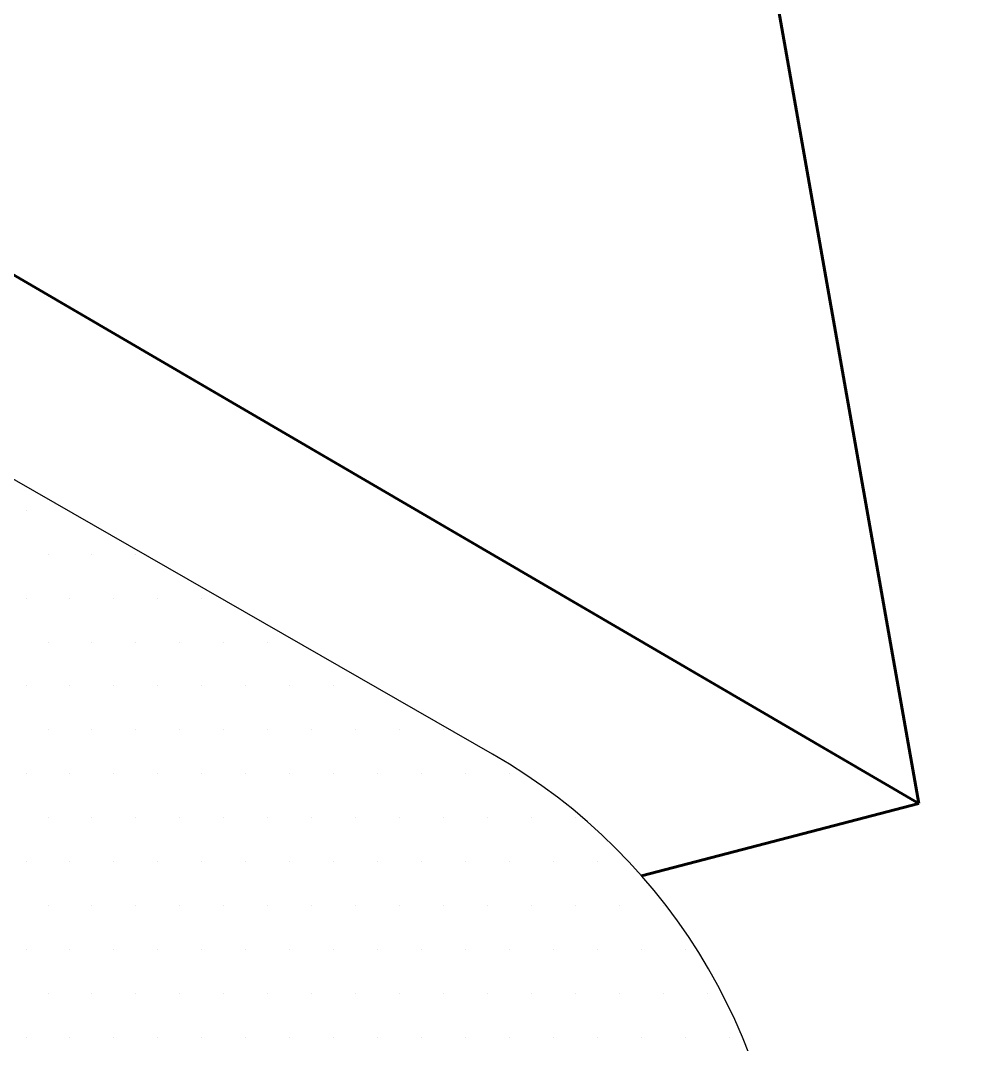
# Model space of a CAD drawing. Extents: x -1328 to 5679, y -4611 to 1603.
# Drawn here: x 4006.02 to 4035.17, y -2506.89 to -2475.45 of the extents above; entities that cross this region are included whole.
import ezdxf

# ---------------------------------------------------------------- set-up
doc = ezdxf.new("R2010")
doc.units = 0
doc.header["$MEASUREMENT"] = 0
for name, color, linetype, lineweight in [('.ATI-HATCH', 7, 'Continuous', 0), ('G-ANNO-TTLB', 7, 'Continuous', 0), ('TYVEK', 7, 'Continuous', 0)]:
    doc.layers.add(name, color=color, linetype=linetype, lineweight=lineweight)

# ---------------------------------------------------------------- blocks, each defined once
blk = doc.blocks.new('Block_268')
at = {"layer": '.ATI-HATCH'}
blk.add_open_spline([(3922.473, -2475.392), (3922.473, -2475.392), (3922.473, -2458.692), (3922.473, -2458.692), (3922.473, -2458.692), (4005.065, -2507.095), (4005.065, -2507.095), (4005.065, -2507.095), (4005.06, -2523.795), (4005.06, -2523.795), (4005.06, -2523.795), (4029.587, -2538.166), (4029.587, -2538.166), (4029.587, -2538.166), (4029.587, -2513.602), (4029.587, -2513.602), (4029.587, -2507.141), (4026.125, -2501.176), (4020.516, -2497.971), (4020.516, -2497.971), (3911.115, -2435.193), (3911.115, -2435.193), (3906.799, -2432.726), (3901.3, -2434.226), (3898.834, -2438.542), (3898.057, -2439.902), (3897.648, -2441.442), (3897.648, -2443.008), (3897.648, -2443.008), (3897.648, -2460.844), (3897.648, -2460.844), (3897.648, -2460.844), (3922.502, -2475.409), (3922.502, -2475.409), (3922.502, -2475.409), (3922.473, -2475.392), (3922.473, -2475.392)], degree=3, knots=[0, 0, 0, 0, 1, 1, 1, 2, 2, 2, 3, 3, 3, 4, 4, 4, 5, 5, 5, 6, 6, 6, 7, 7, 7, 8, 8, 8, 9, 9, 9, 10, 10, 10, 11, 11, 11, 12, 12, 12, 12], dxfattribs=at)
at = {"layer": '.ATI-HATCH', "color": 8, "lineweight": 0, "true_color": 0x808080}
for points in [[(4006.192, -2490.48), (4006.192, -2490.48), (4006.192, -2490.48), (4006.192, -2490.48)], [(4006.867, -2491.83), (4006.867, -2491.83), (4006.867, -2491.83), (4006.867, -2491.83)], [(4008.217, -2491.83), (4008.217, -2491.83), (4008.217, -2491.83), (4008.217, -2491.83)], [(4009.568, -2491.83), (4009.568, -2491.83), (4009.568, -2491.83), (4009.568, -2491.83)], [(4006.192, -2493.18), (4006.192, -2493.18), (4006.192, -2493.18), (4006.192, -2493.18)], [(4007.542, -2493.18), (4007.542, -2493.18), (4007.542, -2493.18), (4007.542, -2493.18)], [(4008.892, -2493.18), (4008.892, -2493.18), (4008.892, -2493.18), (4008.892, -2493.18)], [(4010.243, -2493.18), (4010.243, -2493.18), (4010.243, -2493.18), (4010.243, -2493.18)], [(4011.593, -2493.18), (4011.593, -2493.18), (4011.593, -2493.18), (4011.593, -2493.18)], [(4006.867, -2494.53), (4006.867, -2494.53), (4006.867, -2494.53), (4006.867, -2494.53)], [(4008.217, -2494.53), (4008.217, -2494.53), (4008.217, -2494.53), (4008.217, -2494.53)], [(4009.568, -2494.53), (4009.568, -2494.53), (4009.568, -2494.53), (4009.568, -2494.53)], [(4010.918, -2494.53), (4010.918, -2494.53), (4010.918, -2494.53), (4010.918, -2494.53)], [(4012.268, -2494.53), (4012.268, -2494.53), (4012.268, -2494.53), (4012.268, -2494.53)], [(4013.618, -2494.53), (4013.618, -2494.53), (4013.618, -2494.53), (4013.618, -2494.53)], [(4006.192, -2495.88), (4006.192, -2495.88), (4006.192, -2495.88), (4006.192, -2495.88)], [(4007.542, -2495.88), (4007.542, -2495.88), (4007.542, -2495.88), (4007.542, -2495.88)], [(4008.892, -2495.88), (4008.892, -2495.88), (4008.892, -2495.88), (4008.892, -2495.88)], [(4010.243, -2495.88), (4010.243, -2495.88), (4010.243, -2495.88), (4010.243, -2495.88)], [(4011.593, -2495.88), (4011.593, -2495.88), (4011.593, -2495.88), (4011.593, -2495.88)], [(4012.943, -2495.88), (4012.943, -2495.88), (4012.943, -2495.88), (4012.943, -2495.88)], [(4014.293, -2495.88), (4014.293, -2495.88), (4014.293, -2495.88), (4014.293, -2495.88)], [(4015.643, -2495.88), (4015.643, -2495.88), (4015.643, -2495.88), (4015.643, -2495.88)], [(4006.867, -2497.23), (4006.867, -2497.23), (4006.867, -2497.23), (4006.867, -2497.23)], [(4008.217, -2497.23), (4008.217, -2497.23), (4008.217, -2497.23), (4008.217, -2497.23)], [(4009.568, -2497.23), (4009.568, -2497.23), (4009.568, -2497.23), (4009.568, -2497.23)], [(4010.918, -2497.23), (4010.918, -2497.23), (4010.918, -2497.23), (4010.918, -2497.23)], [(4012.268, -2497.23), (4012.268, -2497.23), (4012.268, -2497.23), (4012.268, -2497.23)], [(4013.618, -2497.23), (4013.618, -2497.23), (4013.618, -2497.23), (4013.618, -2497.23)], [(4014.968, -2497.23), (4014.968, -2497.23), (4014.968, -2497.23), (4014.968, -2497.23)], [(4016.319, -2497.23), (4016.319, -2497.23), (4016.319, -2497.23), (4016.319, -2497.23)], [(4017.669, -2497.23), (4017.669, -2497.23), (4017.669, -2497.23), (4017.669, -2497.23)], [(4019.019, -2497.23), (4019.019, -2497.23), (4019.019, -2497.23), (4019.019, -2497.23)], [(4006.192, -2498.581), (4006.192, -2498.581), (4006.192, -2498.581), (4006.192, -2498.581)], [(4007.542, -2498.581), (4007.542, -2498.581), (4007.542, -2498.581), (4007.542, -2498.581)], [(4008.892, -2498.581), (4008.892, -2498.581), (4008.892, -2498.581), (4008.892, -2498.581)], [(4010.243, -2498.581), (4010.243, -2498.581), (4010.243, -2498.581), (4010.243, -2498.581)], [(4011.593, -2498.581), (4011.593, -2498.581), (4011.593, -2498.581), (4011.593, -2498.581)], [(4012.943, -2498.581), (4012.943, -2498.581), (4012.943, -2498.581), (4012.943, -2498.581)], [(4014.293, -2498.581), (4014.293, -2498.581), (4014.293, -2498.581), (4014.293, -2498.581)], [(4015.643, -2498.581), (4015.643, -2498.581), (4015.643, -2498.581), (4015.643, -2498.581)], [(4016.994, -2498.581), (4016.994, -2498.581), (4016.994, -2498.581), (4016.994, -2498.581)], [(4018.344, -2498.581), (4018.344, -2498.581), (4018.344, -2498.581), (4018.344, -2498.581)], [(4019.694, -2498.581), (4019.694, -2498.581), (4019.694, -2498.581), (4019.694, -2498.581)], [(4021.044, -2498.581), (4021.044, -2498.581), (4021.044, -2498.581), (4021.044, -2498.581)], [(4006.867, -2499.931), (4006.867, -2499.931), (4006.867, -2499.931), (4006.867, -2499.931)], [(4008.217, -2499.931), (4008.217, -2499.931), (4008.217, -2499.931), (4008.217, -2499.931)], [(4009.568, -2499.931), (4009.568, -2499.931), (4009.568, -2499.931), (4009.568, -2499.931)], [(4010.918, -2499.931), (4010.918, -2499.931), (4010.918, -2499.931), (4010.918, -2499.931)], [(4012.268, -2499.931), (4012.268, -2499.931), (4012.268, -2499.931), (4012.268, -2499.931)], [(4013.618, -2499.931), (4013.618, -2499.931), (4013.618, -2499.931), (4013.618, -2499.931)], [(4014.968, -2499.931), (4014.968, -2499.931), (4014.968, -2499.931), (4014.968, -2499.931)], [(4016.319, -2499.931), (4016.319, -2499.931), (4016.319, -2499.931), (4016.319, -2499.931)], [(4017.669, -2499.931), (4017.669, -2499.931), (4017.669, -2499.931), (4017.669, -2499.931)], [(4019.019, -2499.931), (4019.019, -2499.931), (4019.019, -2499.931), (4019.019, -2499.931)], [(4020.369, -2499.931), (4020.369, -2499.931), (4020.369, -2499.931), (4020.369, -2499.931)], [(4021.719, -2499.931), (4021.719, -2499.931), (4021.719, -2499.931), (4021.719, -2499.931)], [(4023.069, -2499.931), (4023.069, -2499.931), (4023.069, -2499.931), (4023.069, -2499.931)], [(4006.192, -2501.281), (4006.192, -2501.281), (4006.192, -2501.281), (4006.192, -2501.281)], [(4007.542, -2501.281), (4007.542, -2501.281), (4007.542, -2501.281), (4007.542, -2501.281)], [(4008.892, -2501.281), (4008.892, -2501.281), (4008.892, -2501.281), (4008.892, -2501.281)], [(4010.243, -2501.281), (4010.243, -2501.281), (4010.243, -2501.281), (4010.243, -2501.281)], [(4011.593, -2501.281), (4011.593, -2501.281), (4011.593, -2501.281), (4011.593, -2501.281)], [(4012.943, -2501.281), (4012.943, -2501.281), (4012.943, -2501.281), (4012.943, -2501.281)], [(4014.293, -2501.281), (4014.293, -2501.281), (4014.293, -2501.281), (4014.293, -2501.281)], [(4015.643, -2501.281), (4015.643, -2501.281), (4015.643, -2501.281), (4015.643, -2501.281)], [(4016.994, -2501.281), (4016.994, -2501.281), (4016.994, -2501.281), (4016.994, -2501.281)], [(4018.344, -2501.281), (4018.344, -2501.281), (4018.344, -2501.281), (4018.344, -2501.281)], [(4019.694, -2501.281), (4019.694, -2501.281), (4019.694, -2501.281), (4019.694, -2501.281)], [(4021.044, -2501.281), (4021.044, -2501.281), (4021.044, -2501.281), (4021.044, -2501.281)], [(4022.394, -2501.281), (4022.394, -2501.281), (4022.394, -2501.281), (4022.394, -2501.281)], [(4023.745, -2501.281), (4023.745, -2501.281), (4023.745, -2501.281), (4023.745, -2501.281)], [(4006.867, -2502.631), (4006.867, -2502.631), (4006.867, -2502.631), (4006.867, -2502.631)], [(4008.217, -2502.631), (4008.217, -2502.631), (4008.217, -2502.631), (4008.217, -2502.631)], [(4009.568, -2502.631), (4009.568, -2502.631), (4009.568, -2502.631), (4009.568, -2502.631)], [(4010.918, -2502.631), (4010.918, -2502.631), (4010.918, -2502.631), (4010.918, -2502.631)], [(4012.268, -2502.631), (4012.268, -2502.631), (4012.268, -2502.631), (4012.268, -2502.631)], [(4013.618, -2502.631), (4013.618, -2502.631), (4013.618, -2502.631), (4013.618, -2502.631)], [(4014.968, -2502.631), (4014.968, -2502.631), (4014.968, -2502.631), (4014.968, -2502.631)], [(4016.319, -2502.631), (4016.319, -2502.631), (4016.319, -2502.631), (4016.319, -2502.631)], [(4017.669, -2502.631), (4017.669, -2502.631), (4017.669, -2502.631), (4017.669, -2502.631)], [(4019.019, -2502.631), (4019.019, -2502.631), (4019.019, -2502.631), (4019.019, -2502.631)], [(4020.369, -2502.631), (4020.369, -2502.631), (4020.369, -2502.631), (4020.369, -2502.631)], [(4021.719, -2502.631), (4021.719, -2502.631), (4021.719, -2502.631), (4021.719, -2502.631)], [(4023.069, -2502.631), (4023.069, -2502.631), (4023.069, -2502.631), (4023.069, -2502.631)], [(4024.42, -2502.631), (4024.42, -2502.631), (4024.42, -2502.631), (4024.42, -2502.631)], [(4025.77, -2502.631), (4025.77, -2502.631), (4025.77, -2502.631), (4025.77, -2502.631)], [(4006.192, -2503.981), (4006.192, -2503.981), (4006.192, -2503.981), (4006.192, -2503.981)], [(4007.542, -2503.981), (4007.542, -2503.981), (4007.542, -2503.981), (4007.542, -2503.981)], [(4008.892, -2503.981), (4008.892, -2503.981), (4008.892, -2503.981), (4008.892, -2503.981)], [(4010.243, -2503.981), (4010.243, -2503.981), (4010.243, -2503.981), (4010.243, -2503.981)], [(4011.593, -2503.981), (4011.593, -2503.981), (4011.593, -2503.981), (4011.593, -2503.981)], [(4012.943, -2503.981), (4012.943, -2503.981), (4012.943, -2503.981), (4012.943, -2503.981)], [(4014.293, -2503.981), (4014.293, -2503.981), (4014.293, -2503.981), (4014.293, -2503.981)], [(4015.643, -2503.981), (4015.643, -2503.981), (4015.643, -2503.981), (4015.643, -2503.981)], [(4016.994, -2503.981), (4016.994, -2503.981), (4016.994, -2503.981), (4016.994, -2503.981)], [(4018.344, -2503.981), (4018.344, -2503.981), (4018.344, -2503.981), (4018.344, -2503.981)], [(4019.694, -2503.981), (4019.694, -2503.981), (4019.694, -2503.981), (4019.694, -2503.981)], [(4021.044, -2503.981), (4021.044, -2503.981), (4021.044, -2503.981), (4021.044, -2503.981)], [(4022.394, -2503.981), (4022.394, -2503.981), (4022.394, -2503.981), (4022.394, -2503.981)], [(4023.745, -2503.981), (4023.745, -2503.981), (4023.745, -2503.981), (4023.745, -2503.981)], [(4025.095, -2503.981), (4025.095, -2503.981), (4025.095, -2503.981), (4025.095, -2503.981)], [(4026.445, -2503.981), (4026.445, -2503.981), (4026.445, -2503.981), (4026.445, -2503.981)], [(4006.867, -2505.332), (4006.867, -2505.332), (4006.867, -2505.332), (4006.867, -2505.332)], [(4008.217, -2505.332), (4008.217, -2505.332), (4008.217, -2505.332), (4008.217, -2505.332)], [(4009.568, -2505.332), (4009.568, -2505.332), (4009.568, -2505.332), (4009.568, -2505.332)], [(4010.918, -2505.332), (4010.918, -2505.332), (4010.918, -2505.332), (4010.918, -2505.332)], [(4012.268, -2505.332), (4012.268, -2505.332), (4012.268, -2505.332), (4012.268, -2505.332)], [(4013.618, -2505.332), (4013.618, -2505.332), (4013.618, -2505.332), (4013.618, -2505.332)], [(4014.968, -2505.332), (4014.968, -2505.332), (4014.968, -2505.332), (4014.968, -2505.332)], [(4016.319, -2505.332), (4016.319, -2505.332), (4016.319, -2505.332), (4016.319, -2505.332)], [(4017.669, -2505.332), (4017.669, -2505.332), (4017.669, -2505.332), (4017.669, -2505.332)], [(4019.019, -2505.332), (4019.019, -2505.332), (4019.019, -2505.332), (4019.019, -2505.332)], [(4020.369, -2505.332), (4020.369, -2505.332), (4020.369, -2505.332), (4020.369, -2505.332)], [(4021.719, -2505.332), (4021.719, -2505.332), (4021.719, -2505.332), (4021.719, -2505.332)], [(4023.069, -2505.332), (4023.069, -2505.332), (4023.069, -2505.332), (4023.069, -2505.332)], [(4024.42, -2505.332), (4024.42, -2505.332), (4024.42, -2505.332), (4024.42, -2505.332)], [(4025.77, -2505.332), (4025.77, -2505.332), (4025.77, -2505.332), (4025.77, -2505.332)], [(4027.12, -2505.332), (4027.12, -2505.332), (4027.12, -2505.332), (4027.12, -2505.332)], [(4006.192, -2506.682), (4006.192, -2506.682), (4006.192, -2506.682), (4006.192, -2506.682)], [(4007.542, -2506.682), (4007.542, -2506.682), (4007.542, -2506.682), (4007.542, -2506.682)], [(4008.892, -2506.682), (4008.892, -2506.682), (4008.892, -2506.682), (4008.892, -2506.682)], [(4010.243, -2506.682), (4010.243, -2506.682), (4010.243, -2506.682), (4010.243, -2506.682)], [(4011.593, -2506.682), (4011.593, -2506.682), (4011.593, -2506.682), (4011.593, -2506.682)], [(4012.943, -2506.682), (4012.943, -2506.682), (4012.943, -2506.682), (4012.943, -2506.682)], [(4014.293, -2506.682), (4014.293, -2506.682), (4014.293, -2506.682), (4014.293, -2506.682)], [(4015.643, -2506.682), (4015.643, -2506.682), (4015.643, -2506.682), (4015.643, -2506.682)], [(4016.994, -2506.682), (4016.994, -2506.682), (4016.994, -2506.682), (4016.994, -2506.682)], [(4018.344, -2506.682), (4018.344, -2506.682), (4018.344, -2506.682), (4018.344, -2506.682)], [(4019.694, -2506.682), (4019.694, -2506.682), (4019.694, -2506.682), (4019.694, -2506.682)], [(4021.044, -2506.682), (4021.044, -2506.682), (4021.044, -2506.682), (4021.044, -2506.682)], [(4022.394, -2506.682), (4022.394, -2506.682), (4022.394, -2506.682), (4022.394, -2506.682)], [(4023.745, -2506.682), (4023.745, -2506.682), (4023.745, -2506.682), (4023.745, -2506.682)], [(4025.095, -2506.682), (4025.095, -2506.682), (4025.095, -2506.682), (4025.095, -2506.682)], [(4026.445, -2506.682), (4026.445, -2506.682), (4026.445, -2506.682), (4026.445, -2506.682)], [(4027.795, -2506.682), (4027.795, -2506.682), (4027.795, -2506.682), (4027.795, -2506.682)]]:
    blk.add_open_spline(points, degree=3, dxfattribs=at)

msp = doc.modelspace()

# ---------------------------------------------------------------- hatches: boundary and pattern name
at = {"layer": 'G-ANNO-TTLB', "true_color": 0xff00ff, "transparency": 33554687}
h = msp.add_hatch(color=6, dxfattribs=at)
edge = h.paths.add_edge_path()
edge.add_spline(control_points=[(5053.441, -3461.409), (5053.441, -3461.409), (2123.923, -3461.409), (2123.923, -3461.409), (2123.923, -3461.409), (2123.923, -1004.409), (2123.923, -1004.409), (2123.923, -1004.409), (5053.441, -1004.409), (5053.441, -1004.409), (5053.441, -1004.409), (5053.441, -3461.409), (5053.441, -3461.409)], knot_values=[0, 0, 0, 0, 1, 1, 1, 2, 2, 2, 3, 3, 3, 4, 4, 4, 4], degree=3, periodic=0)
edge = h.paths.add_edge_path()
edge.add_spline(control_points=[(2132.923, -1013.409), (2132.923, -1013.409), (2132.923, -3452.409), (2132.923, -3452.409), (2132.923, -3452.409), (5044.441, -3452.409), (5044.441, -3452.409), (5044.441, -3452.409), (5044.441, -1013.409), (5044.441, -1013.409), (5044.441, -1013.409), (2132.923, -1013.409), (2132.923, -1013.409)], knot_values=[0, 0, 0, 0, 1, 1, 1, 2, 2, 2, 3, 3, 3, 4, 4, 4, 4], degree=3, periodic=0)
edge.add_line((2132.923, -1013.409), (2132.923, -1013.409))

# ---------------------------------------------------------------- linework, layer by layer
at = {"layer": 'G-ANNO-TTLB'}
for points in [[(5053.441, -3461.409), (5053.441, -3461.409), (2123.923, -3461.409), (2123.923, -3461.409), (2123.923, -3461.409), (2123.923, -1004.409), (2123.923, -1004.409), (2123.923, -1004.409), (5053.441, -1004.409), (5053.441, -1004.409), (5053.441, -1004.409), (5053.441, -3461.409), (5053.441, -3461.409)], [(2132.923, -1013.409), (2132.923, -1013.409), (2132.923, -3452.409), (2132.923, -3452.409), (2132.923, -3452.409), (5044.441, -3452.409), (5044.441, -3452.409), (5044.441, -3452.409), (5044.441, -1013.409), (5044.441, -1013.409), (5044.441, -1013.409), (2132.923, -1013.409), (2132.923, -1013.409)]]:
    msp.add_open_spline(points, degree=3, knots=[0, 0, 0, 0, 1, 1, 1, 2, 2, 2, 3, 3, 3, 4, 4, 4, 4], dxfattribs=at)
at = {"layer": 'TYVEK', "color": 18, "lineweight": 60, "true_color": 0x000000}
for p, q in [((4033.611, -2499.49), (3898.74, -2420.73)), ((4033.611, -2499.49), (4023.789, -2443.955)), ((4025.097, -2501.707), (4033.611, -2499.49))]:
    msp.add_line(p, q, dxfattribs=at)
at = {"layer": 'TYVEK', "color": 4, "lineweight": 25, "true_color": 0x00ffff}
msp.add_open_spline([(4029.587, -2538.166), (4029.587, -2538.166), (4029.587, -2513.602), (4029.587, -2513.602), (4029.587, -2507.141), (4026.125, -2501.176), (4020.516, -2497.971), (4020.516, -2497.971), (3911.115, -2435.193), (3911.115, -2435.193), (3906.799, -2432.726), (3901.3, -2434.226), (3898.834, -2438.542), (3898.057, -2439.902), (3897.648, -2441.442), (3897.648, -2443.008), (3897.648, -2443.008), (3897.648, -2460.844), (3897.648, -2460.844)], degree=3, knots=[0, 0, 0, 0, 1, 1, 1, 2, 2, 2, 3, 3, 3, 4, 4, 4, 5, 5, 5, 6, 6, 6, 6], dxfattribs=at)

# ---------------------------------------------------------------- block references
at = {"layer": '.ATI-HATCH'}
msp.add_blockref('Block_268', (0, 0), dxfattribs=at)

doc.saveas('drawing.dxf')
